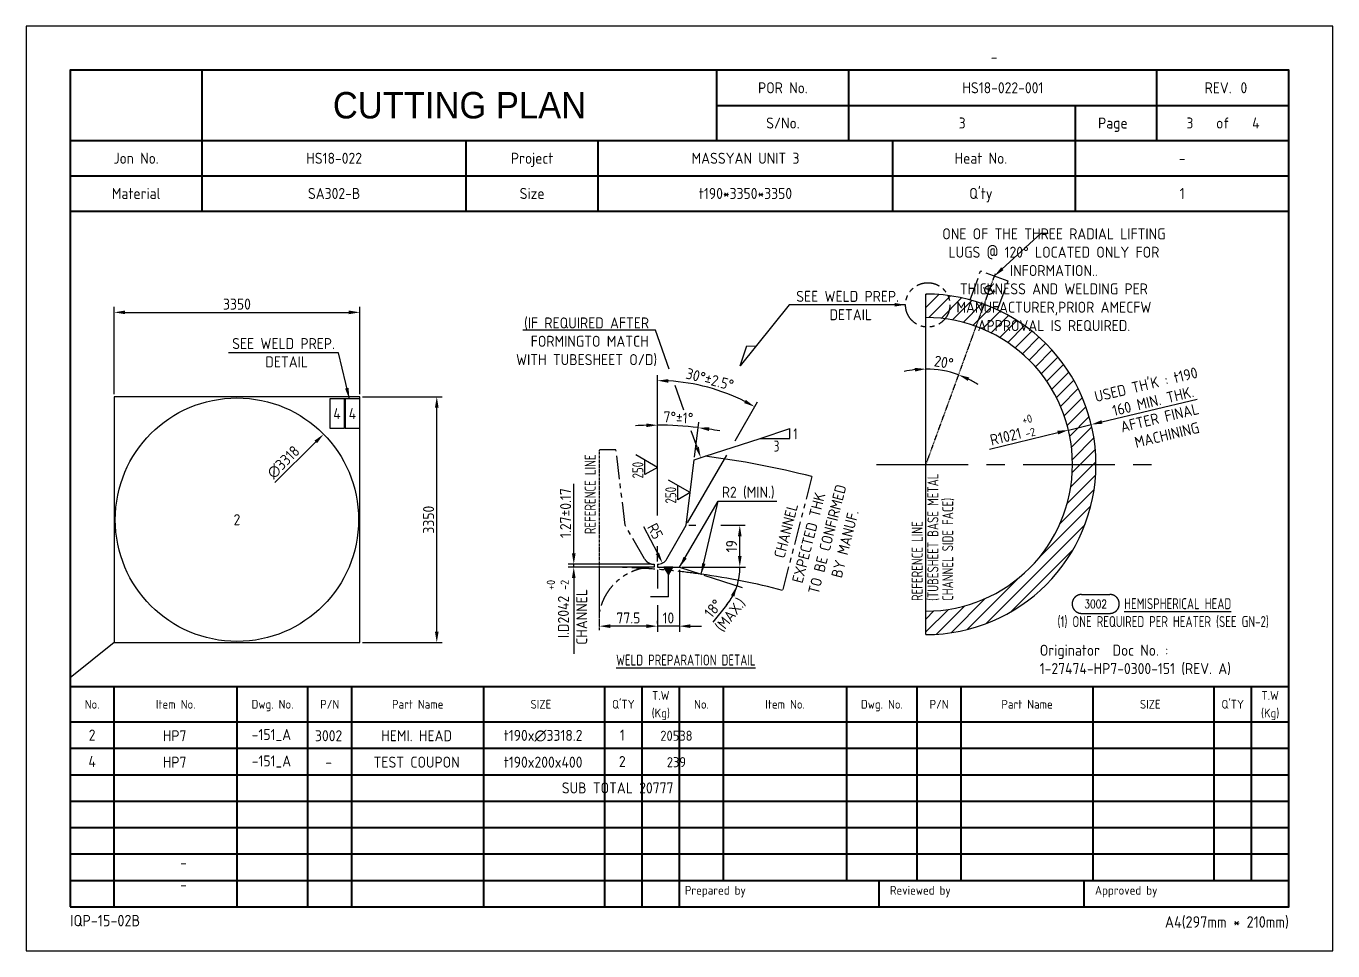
# Model space of a CAD drawing. Header units: millimetres. Extents: x -47360 to 661737, y -45870 to 354580.
# Drawn here: x 40000 to 57820, y 0 to 12600 of the extents above; entities that cross this region are included whole.
import ezdxf
from ezdxf.enums import TextEntityAlignment as Align

# ---------------------------------------------------------------- set-up
doc = ezdxf.new("R2010")
doc.units = ezdxf.units.MM
doc.header["$LTSCALE"] = 10
for name, pattern in [('CENTER', [2, 1.25, -0.25, 0.25, -0.25]), ('CONT', [1, 1, 0]), ('PHANTOM', [63.5, 31.75, -6.35, 6.35, -6.35, 6.35, -6.35])]:
    doc.linetypes.add(name, pattern=pattern)
for name, color, linetype in [('02_1  190xØ3318.2', 7, 'Continuous'), ('04_6  190x400x200', 7, 'Continuous'), ('11', 2, 'Continuous'), ('12', 1, 'CENTER'), ('12_Ejes principales', 1, 'CENTER'), ('13', 4, 'PHANTOM'), ('15', 7, 'Continuous'), ('GEN-ANN', 7, 'CONT'), ('N01_1  190x3290x3290', 3, 'Continuous'), ('N03_1  190x3350x3350', 3, 'Continuous'), ('T', 2, 'Continuous')]:
    doc.layers.add(name, color=color, linetype=linetype)
doc.layers.add('PAGE', color=9, linetype='Continuous', plot=False)
doc.layers.add('TITLE', color=15, linetype='Continuous', lineweight=40)
doc.styles.add('FRACTION', font='romans.shx', dxfattribs={"bigfont": 'FRACTION.shx'})
doc.styles.get("Standard").update_dxf_attribs({"font": 'isocp2.shx', "bigfont": 'whgtxt.shx'})
doc.dimstyles.new('ISO-25', dxfattribs={"dimscale": 60, "dimtxt": 2.5, "dimasz": 2.5, "dimexe": 1.25, "dimexo": 0.625, "dimtad": 1, "dimdec": 0, "dimdsep": 46, "dimtxsty": 'Standard', "dimcen": 2.5, "dimclrt": 2, "dimadec": 0, "dimazin": 0, "dimtfac": 1, "dimtdec": 0, "dimtmove": 0, "dimatfit": 3, "dimfxl": 1, "dimarcsym": 0})
doc.dimstyles.new('ISO-25 x0.1', dxfattribs={"dimscale": 60, "dimtxt": 2.5, "dimasz": 2.5, "dimexe": 1.25, "dimexo": 0.625, "dimtad": 1, "dimdec": 1, "dimlfac": 0.1, "dimdsep": 46, "dimtxsty": 'Standard', "dimcen": 2.5, "dimclrt": 2, "dimadec": 0, "dimazin": 0, "dimtfac": 1, "dimtdec": 1, "dimtmove": 0, "dimatfit": 3, "dimfxl": 1, "dimarcsym": 0})
doc.dimstyles.new('ISO-25 x0.5', dxfattribs={"dimscale": 60, "dimtxt": 2.5, "dimasz": 2.5, "dimexe": 1.25, "dimexo": 0.625, "dimtad": 1, "dimdec": 1, "dimlfac": 0.5, "dimdsep": 46, "dimtxsty": 'Standard', "dimcen": 2.5, "dimclrt": 2, "dimadec": 0, "dimazin": 0, "dimtfac": 1, "dimtdec": 1, "dimtmove": 0, "dimatfit": 3, "dimfxl": 1, "dimarcsym": 0})

# ---------------------------------------------------------------- blocks, each defined once
blk = doc.blocks.new('CP00')
at = {"layer": 'PAGE'}
blk.add_line((20, 70), (10, 62), dxfattribs=at)
blk.add_lwpolyline([(0, 0), (297, 0), (297, 210), (0, 210)], close=True, dxfattribs=at)
at = {"layer": 'TITLE'}
for p, q in [((40, 184), (40, 200)), ((157, 184), (157, 200)), ((10, 184), (287, 184)), ((10, 168), (287, 168)), ((10, 60), (287, 60)), ((148.5, 16), (287, 16))]:
    blk.add_line(p, q, dxfattribs=at)
at = {"layer": 'TITLE', "color": 8}
for p, q in [((187, 184), (187, 200)), ((257, 184), (257, 192)), ((40, 168), (40, 184)), ((130, 168), (130, 184)), ((238.5, 168), (238.5, 184)), ((10, 176), (287, 176)), ((20, 10), (20, 60)), ((48, 10), (48, 60)), ((64, 10), (64, 60)), ((74, 10), (74, 60)), ((104, 10), (104, 60)), ((131.5, 10), (131.5, 60)), ((140, 10), (140, 60)), ((158.5, 16), (158.5, 60)), ((186.5, 16), (186.5, 60)), ((202.5, 16), (202.5, 60)), ((212.5, 16), (212.5, 60)), ((242.5, 16), (242.5, 60)), ((270, 16), (270, 60)), ((278.5, 16), (278.5, 60)), ((10, 52), (287, 52)), ((10, 46), (287, 46)), ((10, 40), (287, 40)), ((10, 34), (287, 34)), ((10, 28), (287, 28)), ((10, 22), (287, 22)), ((10, 16), (148.5, 16)), ((193.8, 16), (193.8, 10)), ((240.4, 16), (240.4, 10))]:
    blk.add_line(p, q, dxfattribs=at)
at = {"layer": 'TITLE', "color": 9}
for p, q in [((257, 192), (257, 200)), ((157, 192), (287, 192)), ((238.5, 184), (238.5, 192)), ((100, 168), (100, 184)), ((197, 168), (197, 184)), ((148.5, 10), (148.5, 60))]:
    blk.add_line(p, q, dxfattribs=at)
at = {"layer": 'TITLE', "color": 15}
blk.add_lwpolyline([(10, 10), (287, 10), (287, 200), (10, 200)], close=True, dxfattribs=at)
at = {"layer": 'PAGE', "color": 2}
blk.add_attdef('ATT_NESTINGPLANNO', text='', height=2.5, dxfattribs=at).set_placement((220, 203), align=Align.MIDDLE_CENTER)
for tag, p in [('ATT_OWNERITEMNO', (35, 7.09)), ('ATT_PARTNAME', (35, 2.09))]:
    blk.add_attdef(tag, text='', height=2.5, dxfattribs=at).set_placement(p, align=Align.MIDDLE_LEFT)
at = {"layer": 'TITLE', "color": 2}
for s, height, p in [('POR No.', 2.5, (172, 196)), ('S/No.', 2.5, (172, 188)), ('Page', 2.5, (247, 188)), ('of', 2.5, (272, 188)), ('Jon No.', 2.5, (25, 180)), ('Project', 2.5, (115, 180)), ('Heat No.', 2.5, (217, 180)), ('-', 2.5, (262.75, 180)), ('Material', 2.5, (25, 172)), ('Size', 2.5, (115, 172)), ("Q'ty", 2.5, (217, 172)), ('No.', 2, (15, 56)), ('Item No.', 2, (34, 56)), ('Dwg. No.', 2, (56, 56)), ('P/N', 2, (69, 56)), ('Part Name', 2, (89, 56)), ('SIZE', 2, (117, 56)), ("Q'TY", 2, (135.75, 56)), ('T.W', 2, (144.25, 58)), ('No.', 2, (153.5, 56)), ('Item No.', 2, (172.5, 56)), ('Dwg. No.', 2, (194.5, 56)), ('P/N', 2, (207.5, 56)), ('Part Name', 2, (227.5, 56)), ('SIZE', 2, (255.5, 56)), ("Q'TY", 2, (274.25, 56)), ('T.W', 2, (282.75, 58)), ('(Kg)', 2, (144.25, 54)), ('(Kg)', 2, (282.75, 54))]:
    blk.add_text(s, height=height, dxfattribs=at).set_placement(p, align=Align.MIDDLE_CENTER)
blk.add_text('REV.', height=2.5, dxfattribs=at).set_placement((274, 196), align=Align.MIDDLE_RIGHT)
blk.add_text('0', height=2.5, dxfattribs=at).set_placement((276, 196), align=Align.MIDDLE_LEFT)
for s, height, p in [('Prepared by', 2, (149.73, 12.75)), ('Reviewed by', 2, (196.33, 12.75)), ('Approved by', 2, (242.93, 12.75)), ('IQP-15-02B', 2.594, (10, 5.57))]:
    blk.add_text(s, height=height, dxfattribs=at).set_placement(p)
blk.add_text('A4(297mm * 210mm)', height=2.5936, dxfattribs=at).set_placement((287, 5.26), align=Align.RIGHT)
at = {"layer": 'TITLE', "color": 3, "insert": (98.5, 192), "char_height": 6, "width": 59.896, "attachment_point": 5}
blk.add_mtext('{\\fHYHeadLine-Medium|b0|i0|c129|p18;CUTTING PLAN}', dxfattribs=at)
at = {"layer": 'TITLE', "color": 2}
for tag, height, p in [('ATT_PORNO', 2.5, (222, 196)), ('ATT_CUTTINGPLANNO', 2.5, (212.75, 188)), ('ATT_PAGENO', 2.5, (264.5, 188)), ('ATT_PAGESUBTOTAL', 2.5, (279.5, 188)), ('ATT_WONO', 2.5, (70, 180)), ('ATT_PROJECT', 2.5, (163.5, 180)), ('ATT_PORWEIGHT', 2, (278.5, 89)), ('ATT_NETWEIGHT', 2, (278.5, 83)), ('ATT_SAVEWEIGHT', 2, (278.5, 77)), ('ATT_SCRAPWEIGHT', 2, (278.5, 71)), ('ATT_CUTTING', 2, (278.5, 65))]:
    blk.add_attdef(tag, text='', height=height, dxfattribs=at).set_placement(p, align=Align.MIDDLE_CENTER)
at = {"layer": 'TITLE', "color": 3}
for tag, p in [('ATT_MATERIAL', (70, 172)), ('ATT_SIZE', (163.5, 172)), ('ATT_QTY', (262.75, 172))]:
    blk.add_attdef(tag, text='', height=2.5, dxfattribs=at).set_placement(p, align=Align.MIDDLE_CENTER)
blk = doc.blocks.new('$PNBR')
at = {"layer": 'GEN-ANN', "color": 7, "linetype": 'CONT'}
for p, q in [((0.125, 0.125), (0.5, 0.125)), ((0.125, -0.125), (0.5, -0.125))]:
    blk.add_line(p, q, dxfattribs=at)
for centre, start, end in [((0.125, 0), 90, 270), ((0.5, 0), 270, 90)]:
    blk.add_arc(centre, 0.125, start, end, dxfattribs=at)
at = {"layer": 'GEN-ANN', "color": 7, "linetype": 'CONT', "style": 'FRACTION'}
blk.add_attdef('PNB', text='', height=0.0938, dxfattribs=at).set_placement((0.313, -0.046), align=Align.CENTER)
blk = doc.blocks.new('*D25')
at = {"color": 0, "lineweight": -2, "transparency": 16777216}
for start, end in [(96.6219, 103.2437), (70.0002, 90), (56.7565, 63.3783)]:
    blk.add_arc((52270, 6629), 1299, start, end, dxfattribs=at)
at = {"color": 0, "transparency": 16777216}
for points in [[(52118, 7944), (52121, 7894), (52270, 7928)], [(52842, 7767), (52861, 7813), (52714, 7850)]]:
    blk.add_solid(points, dxfattribs=at)
at = {"layer": 'Defpoints', "color": 0, "transparency": 16777216}
for p in [(53214, 9225), (52270, 8949), (52569, 7893), (52270, 6629), (52270, 4309)]:
    blk.add_point(p, dxfattribs=at)
at = {"color": 2, "transparency": 16777216, "insert": (52515, 8019), "char_height": 150, "attachment_point": 5, "rotation": 350.0001}
blk.add_mtext('20°', dxfattribs=at)
blk = doc.blocks.new('*D26')
at = {"color": 0, "lineweight": -2, "transparency": 16777216}
blk.add_line((53136, 6838), (54068, 7062), dxfattribs=at)
at = {"color": 0, "transparency": 16777216}
blk.add_solid([(54062, 7086), (54074, 7037), (54214, 7097)], dxfattribs=at)
at = {"layer": 'Defpoints', "color": 0, "transparency": 16777216}
for p in [(54214, 7097), (52270, 6629)]:
    blk.add_point(p, dxfattribs=at)
at = {"color": 2, "transparency": 16777216, "insert": (53358, 7007), "char_height": 150, "attachment_point": 5, "rotation": 13.5163}
blk.add_mtext('R1021', dxfattribs=at)
blk = doc.blocks.new('*D27')
at = {"color": 0, "lineweight": -2, "transparency": 16777216}
for p, q in [((47468, 5417), (47468, 6362)), ((48526, 5267), (47393, 5267)), ((48526, 5229), (47393, 5229)), ((47468, 5229), (47468, 5267)), ((47468, 5079), (47468, 4929))]:
    blk.add_line(p, q, dxfattribs=at)
at = {"color": 0, "transparency": 16777216}
for points in [[(47443, 5417), (47493, 5417), (47468, 5267)], [(47443, 5079), (47493, 5079), (47468, 5229)]]:
    blk.add_solid(points, dxfattribs=at)
at = {"layer": 'Defpoints', "color": 0, "transparency": 16777216}
for p in [(47468, 5267), (48563, 5267), (48563, 5229)]:
    blk.add_point(p, dxfattribs=at)
at = {"color": 2, "transparency": 16777216, "insert": (47356, 5965), "char_height": 150, "attachment_point": 5, "rotation": 90}
blk.add_mtext('{\\A1;1.27%%P0.17}', dxfattribs=at)
blk = doc.blocks.new('*D28')
at = {"color": 0, "lineweight": -2, "transparency": 16777216}
for p, q in [((49039, 5799), (49133, 5799)), ((49474, 5799), (49807, 5799)), ((49732, 5379), (49732, 5649)), ((48943, 5229), (49117, 5229)), ((49342, 5229), (49807, 5229))]:
    blk.add_line(p, q, dxfattribs=at)
at = {"color": 0, "transparency": 16777216}
for points in [[(49707, 5649), (49757, 5649), (49732, 5799)], [(49707, 5379), (49757, 5379), (49732, 5229)]]:
    blk.add_solid(points, dxfattribs=at)
at = {"layer": 'Defpoints', "color": 0, "transparency": 16777216}
for p in [(49002, 5799), (49732, 5799), (48905, 5229)]:
    blk.add_point(p, dxfattribs=at)
at = {"color": 2, "transparency": 16777216, "insert": (49620, 5514), "char_height": 150, "attachment_point": 5, "rotation": 90}
blk.add_mtext('19', dxfattribs=at)
blk = doc.blocks.new('*D29')
at = {"color": 0, "lineweight": -2, "transparency": 16777216}
for p, q in [((48608, 5192), (48608, 4936)), ((48908, 5192), (48908, 4349)), ((48608, 4711), (48608, 4349)), ((48458, 4424), (48308, 4424)), ((48908, 4424), (48608, 4424)), ((49058, 4424), (49208, 4424))]:
    blk.add_line(p, q, dxfattribs=at)
at = {"color": 0, "transparency": 16777216}
for points in [[(48458, 4449), (48458, 4399), (48608, 4424)], [(49058, 4449), (49058, 4399), (48908, 4424)]]:
    blk.add_solid(points, dxfattribs=at)
at = {"layer": 'Defpoints', "color": 0, "transparency": 16777216}
for p in [(48608, 5229), (48908, 5229), (48608, 4424)]:
    blk.add_point(p, dxfattribs=at)
at = {"color": 2, "transparency": 16777216, "insert": (48758, 4536), "char_height": 150, "attachment_point": 5}
blk.add_mtext('10', dxfattribs=at)
blk = doc.blocks.new('*D30')
at = {"color": 0, "lineweight": -2, "transparency": 16777216}
for p, q in [((48608, 5934), (48608, 7238)), ((49116, 6728), (49174, 7204)), ((48608, 5305), (48608, 5516))]:
    blk.add_line(p, q, dxfattribs=at)
for start, end in [(91.8804, 93.7609), (83, 90), (79.2391, 81.1196)]:
    blk.add_arc((48608, 2593), 4571, start, end, dxfattribs=at)
at = {"color": 0, "transparency": 16777216}
for points in [[(48458, 7186), (48459, 7136), (48608, 7163)], [(49310, 7084), (49317, 7133), (49165, 7129)]]:
    blk.add_solid(points, dxfattribs=at)
at = {"layer": 'Defpoints', "color": 0, "transparency": 16777216}
for p in [(48980, 7148), (49111, 6691), (49002, 5799), (48608, 5267), (48608, 5229)]:
    blk.add_point(p, dxfattribs=at)
at = {"color": 2, "transparency": 16777216, "insert": (48894, 7267), "char_height": 150, "attachment_point": 5, "rotation": 356.5}
blk.add_mtext('7°%%P1%%D', dxfattribs=at)
blk = doc.blocks.new('*D31')
at = {"color": 0, "lineweight": -2, "transparency": 16777216}
for p, q in [((48608, 5934), (48608, 7845)), ((49667, 6951), (49972, 7479)), ((49021, 5832), (49554, 6756)), ((48608, 5305), (48608, 5516))]:
    blk.add_line(p, q, dxfattribs=at)
blk.add_arc((48608, 5117), 2653, 63.2405, 86.7595, dxfattribs=at)
at = {"color": 0, "transparency": 16777216}
for points in [[(48758, 7741), (48759, 7790), (48608, 7770)], [(49814, 7508), (49791, 7464), (49935, 7414)]]:
    blk.add_solid(points, dxfattribs=at)
at = {"layer": 'Defpoints', "color": 0, "transparency": 16777216}
for p in [(49516, 7610), (49002, 5799), (48608, 5267), (48608, 5229), (48738, 5342)]:
    blk.add_point(p, dxfattribs=at)
at = {"color": 2, "transparency": 16777216, "insert": (49324, 7788), "char_height": 150, "attachment_point": 5, "rotation": 345}
blk.add_mtext('30°%%P2.5%%D', dxfattribs=at)
blk = doc.blocks.new('*D32')
at = {"color": 0, "lineweight": -2, "transparency": 16777216}
blk.add_line((48418, 5782), (48608, 5417), dxfattribs=at)
at = {"color": 0, "transparency": 16777216}
blk.add_solid([(48630, 5429), (48586, 5406), (48678, 5284)], dxfattribs=at)
at = {"layer": 'Defpoints', "color": 0, "transparency": 16777216}
for p in [(48608, 5417), (48678, 5284)]:
    blk.add_point(p, dxfattribs=at)
at = {"color": 2, "transparency": 16777216, "insert": (48578, 5718), "char_height": 150, "attachment_point": 5, "rotation": 297.6019}
blk.add_mtext('R5', dxfattribs=at)
blk = doc.blocks.new('*D33')
at = {"color": 0, "lineweight": -2, "transparency": 16777216}
for p, q in [((41200, 7587.5), (41200, 8775)), ((44550, 7587.5), (44550, 8775)), ((41350, 8700), (44400, 8700))]:
    blk.add_line(p, q, dxfattribs=at)
at = {"color": 0, "transparency": 16777216}
for points in [[(41350, 8725), (41350, 8675), (41200, 8700)], [(44400, 8725), (44400, 8675), (44550, 8700)]]:
    blk.add_solid(points, dxfattribs=at)
at = {"layer": 'Defpoints', "color": 0, "transparency": 16777216}
for p in [(44550, 8700), (41200, 7550), (44550, 7550)]:
    blk.add_point(p, dxfattribs=at)
at = {"color": 2, "transparency": 16777216, "insert": (42875, 8812.5), "char_height": 150, "attachment_point": 5}
blk.add_mtext('3350', dxfattribs=at)
blk = doc.blocks.new('*D34')
at = {"color": 0, "lineweight": -2, "transparency": 16777216}
for p, q in [((44587.5, 7550), (45675, 7550)), ((45600, 4350), (45600, 7400)), ((44587.5, 4200), (45675, 4200))]:
    blk.add_line(p, q, dxfattribs=at)
at = {"color": 0, "transparency": 16777216}
for points in [[(45575, 7400), (45625, 7400), (45600, 7550)], [(45575, 4350), (45625, 4350), (45600, 4200)]]:
    blk.add_solid(points, dxfattribs=at)
at = {"layer": 'Defpoints', "color": 0, "transparency": 16777216}
for p in [(44550, 7550), (45600, 7550), (44550, 4200)]:
    blk.add_point(p, dxfattribs=at)
at = {"color": 2, "transparency": 16777216, "insert": (45487.5, 5875), "char_height": 150, "attachment_point": 5, "rotation": 90}
blk.add_mtext('3350', dxfattribs=at)
blk = doc.blocks.new('*D35')
at = {"color": 0, "lineweight": -2, "transparency": 16777216}
blk.add_line((43391, 6384), (43950, 6934), dxfattribs=at)
at = {"color": 0, "transparency": 16777216}
blk.add_solid([(43932, 6952), (43967, 6917), (44057, 7040)], dxfattribs=at)
at = {"layer": 'Defpoints', "color": 0, "transparency": 16777216}
for p in [(44057, 7040), (41693, 4710)]:
    blk.add_point(p, dxfattribs=at)
at = {"color": 2, "transparency": 16777216, "insert": (43510, 6659), "char_height": 150, "attachment_point": 5, "rotation": 44.5839}
blk.add_mtext('∅3318', dxfattribs=at)
blk = doc.blocks.new('*D295')
at = {"color": 0, "lineweight": -2, "transparency": 16777216}
for p, q in [((47818, 4461), (47818, 4499)), ((48608, 4461), (48608, 4499)), ((48458, 4424), (47968, 4424))]:
    blk.add_line(p, q, dxfattribs=at)
at = {"color": 0, "transparency": 16777216}
for points in [[(47968, 4449), (47968, 4399), (47818, 4424)], [(48458, 4449), (48458, 4399), (48608, 4424)]]:
    blk.add_solid(points, dxfattribs=at)
at = {"layer": 'Defpoints', "color": 0, "transparency": 16777216}
for p in [(47818, 4424), (47818, 4424), (48608, 4424)]:
    blk.add_point(p, dxfattribs=at)
at = {"color": 2, "transparency": 16777216, "insert": (48213, 4536), "char_height": 150, "attachment_point": 5}
blk.add_mtext('77.5', dxfattribs=at)

msp = doc.modelspace()

# ---------------------------------------------------------------- hatches: boundary and pattern name
at = {"layer": '15', "linetype": 'Continuous'}
h = msp.add_hatch(dxfattribs=at)
h.set_pattern_fill('ANSI31', color=256, scale=1000, style=0)
h.set_pattern_definition([(45, (50205, 689.25), (-88.3883, 88.3883), [])])
h.paths.add_polyline_path([(54589.55, 6629.25), (54269.55, 6629.25, -0.41421356), (52269.55, 4629.25), (52269.55, 4309.25, 0.41421356)])
h.paths.add_polyline_path([(53063.03, 8809.34), (52953.58, 8508.64, -0.31529968), (54269.55, 6629.25), (54589.55, 6629.25, 0.31529968)])
h.paths.add_polyline_path([(53063.03, 8809.34, 0.05496232), (52569, 8929.85, -0.10966948), (52597.4, 8801.92, -0.17129155), (52530.42, 8612.16, -0.05461688), (52953.58, 8508.64)])
h.paths.add_polyline_path([(52569, 8929.85, 0.03236988), (52269.55, 8949.25), (52269.55, 8629.25, -0.03271465), (52530.42, 8612.16, 0.17129155), (52597.4, 8801.92, 0.10966948)])
h.paths.add_polyline_path([(52451.23, 8022.47), (52575.32, 8000.59), (52559.69, 7911.96), (52435.61, 7933.84)], flags=9)
h.paths.add_polyline_path([(54504.18, 7651.25), (55008.37, 7856.26), (55042.28, 7772.89), (54538.08, 7567.87)], flags=9)
h.paths.add_polyline_path([(52839.79, 6974.47), (53595.96, 7281.94), (53629.86, 7198.57), (52873.69, 6891.1)], flags=9)
at = {"layer": '15'}
h = msp.add_hatch(color=256, dxfattribs=at)
h.paths.add_polyline_path([(48758.28, 5121.84), (48758.28, 5229.08), (48696.36, 5229.08)])
h.paths.add_polyline_path([(48758.28, 5121.84), (48758.28, 5229.08), (48820.19, 5229.08)])

# ---------------------------------------------------------------- linework, layer by layer
for p, q in [((49738.74, 7971.63), (49827.54, 8245.32)), ((49827.54, 8245.32), (49951.79, 8237.68)), ((54671.14, 7206.55), (55969.89, 7518.74)), ((54214.15, 7096.7), (54525.29, 7171.49)), ((48945.78, 5229.08), (49809.72, 5229.08)), ((49241.78, 5120.71), (49765.6, 4950.51)), ((47468.48, 4929.08), (47468.48, 4048.6)), ((49551.32, 4709.94), (49362.88, 4476.51))]:
    msp.add_line(p, q)
at = {"elevation": 0}
for points in [[(48770.04, 7924.41), (48580.47, 8455.59), (46771.82, 8455.59)], [(48969.06, 7366.75), (48849.26, 7702.45)], [(49149.56, 6860.99), (49069.58, 7085.12)]]:
    msp.add_lwpolyline(points, dxfattribs=at)
for start, end in [(342, 360), (321.085767, 342), (321.17303, 331.586515)]:
    msp.add_arc((48908.28, 5229.08), 826.45, start, end)
for points in [[(54665.29, 7230.85), (54676.98, 7182.24), (54525.29, 7171.49)], [(49173.11, 6869.4), (49199.98, 6719.72), (49126.02, 6852.59)], [(49612.19, 4845.68), (49658.14, 4825.97), (49694.27, 4973.69)]]:
    msp.add_solid(points)
at = {"layer": '02_1  190xØ3318.2'}
msp.add_circle((42875, 5875), 1659.1, dxfattribs=at)
at = {"layer": '04_6  190x400x200'}
for points in [[(44340, 7520), (44140, 7520), (44140, 7120), (44340, 7120)], [(44550, 7520), (44350, 7520), (44350, 7120), (44550, 7120)]]:
    msp.add_lwpolyline(points, close=True, dxfattribs=at)
at = {"layer": '11', "color": 3}
for p, q in [((52269.55, 4309.25), (52269.55, 8949.25)), ((48608.28, 5267.18), (48608.28, 5229.08)), ((48608.28, 5229.08), (48908.28, 5229.08)), ((48908.28, 5229.08), (49206.11, 5132.3))]:
    msp.add_line(p, q, dxfattribs=at)
at = {"layer": '11', "ltscale": 50}
msp.add_line((48608.28, 5267.18), (48608.28, 5229.08), dxfattribs=at)
at = {"layer": '11', "color": 3, "elevation": 0}
msp.add_lwpolyline([(48738.18, 5342.17), (49001.97, 5799.08), (49111.48, 6690.96), (49259.8, 6739.16)], dxfattribs=at)
at = {"layer": '11', "color": 3}
for centre, radius, start, end in [((52269.55, 6629.25), 2320, 270, 90), ((52269.55, 6629.25), 2000, 270, 90), ((47818.28, -4770.92), 11600, 75.534445, 82.86142), ((48608.28, 5417.17), 150, 270, 330), ((48905.11, 5209.08), 20, 72, 90), ((49210.62, 5151.87), 20, 252, 262.012505), ((47818.28, -4770.92), 10000, 75.534445, 82.022538)]:
    msp.add_arc(centre, radius, start, end, dxfattribs=at)
at = {"layer": '12'}
for p, q in [((53214.49, 9225.5), (52269.55, 6629.25)), ((53216.18, 8975.69), (53054.14, 9034.69)), ((53106.22, 8928.05), (53164.27, 9087.49))]:
    msp.add_line(p, q, dxfattribs=at)
at = {"layer": '12', "ltscale": 3}
msp.add_line((47818.28, 4368.09), (47818.28, 6829.08), dxfattribs=at)
at = {"layer": '12', "ltscale": 2}
msp.add_line((47818.28, 4543.5), (47818.28, 5229.08), dxfattribs=at)
at = {"layer": '12_Ejes principales', "ltscale": 100}
msp.add_line((51597.4, 6629.25), (55367.98, 6629.25), dxfattribs=at)
at = {"layer": '13'}
for p, q in [((52872.11, 8869.64), (53014.9, 9261.82)), ((53390.76, 9124.97), (53014.9, 9261.82)), ((53247.99, 8732.83), (53390.76, 9124.97)), ((50715.93, 6461.33), (50316.25, 4912.06))]:
    msp.add_line(p, q, dxfattribs=at)
at = {"layer": '13', "elevation": 0}
for points in [[(48433.37, 5342.17), (48169.58, 5799.08), (48043.38, 6826.89)], [(48563.28, 5267.18), (48563.28, 5229.08), (48563.28, 5229.08), (48563.28, 5229.08)]]:
    msp.add_lwpolyline(points, dxfattribs=at)
at = {"layer": '13'}
for centre, radius in [((52295.09, 8801.92), 302.31), ((53134.41, 9005.46), 60)]:
    msp.add_circle(centre, radius, dxfattribs=at)
for centre, radius, start, end in [((47818.28, -4770.92), 11600, 88.888067, 90), ((48563.28, 4469.08), 760, 90, 168.597676), ((47818.28, -4770.92), 10000, 82.022538, 90), ((48563.28, 5417.17), 150, 210, 270)]:
    msp.add_arc(centre, radius, start, end, dxfattribs=at)
at = {"layer": '15'}
for p, q in [((49259.8, 6739.16), (50009.27, 6982.68)), ((50009.27, 6982.68), (50412.47, 7117.08)), ((50009.27, 6982.68), (50412.47, 6982.68)), ((50412.47, 6982.68), (50412.47, 7117.08)), ((48608.28, 6586.33), (48313.08, 6756.76)), ((48439.47, 6488.87), (48439.47, 6683.79)), ((48608.28, 6586.33), (48439.47, 6488.87)), ((49056.72, 6245.02), (48761.53, 6415.45)), ((48887.92, 6147.56), (48887.92, 6342.48)), ((49056.72, 6245.02), (48887.92, 6147.56)), ((48758.28, 4823.69), (48758.28, 5229.08)), ((48758.28, 4823.69), (48514.09, 4823.69))]:
    msp.add_line(p, q, dxfattribs=at)
at = {"layer": '15', "elevation": 0}
msp.add_lwpolyline([(48696.36, 5229.08), (48758.28, 5121.84), (48820.19, 5229.08)], close=True, dxfattribs=at)
at = {"layer": 'N01_1  190x3290x3290'}
msp.add_line((44550, 7520), (44150, 7520), dxfattribs=at)
at = {"layer": 'N03_1  190x3350x3350'}
msp.add_lwpolyline([(44550, 4200), (44550, 7550), (41200, 7550), (41200, 4200)], close=True, dxfattribs=at)

# ---------------------------------------------------------------- block references
ref = msp.add_blockref('CP00', (40000, 0), dxfattribs=dict(xscale=60, yscale=60, zscale=60))
ref.add_attrib('ATT_WONO', 'HS18-022', dxfattribs={"layer": 'TITLE', "color": 2, "height": 150}).set_placement((44200, 10800), align=Align.MIDDLE_CENTER)
ref.add_attrib('ATT_PROJECT', 'MASSYAN UNIT 3', dxfattribs={"layer": 'TITLE', "color": 2, "height": 150}).set_placement((49810, 10800), align=Align.MIDDLE_CENTER)
ref.add_attrib('ATT_PORNO', 'HS18-022-001', dxfattribs={"layer": 'TITLE', "color": 2, "height": 150}).set_placement((53320, 11760), align=Align.MIDDLE_CENTER)
ref.add_attrib('ATT_OWNERITEMNO', '-', dxfattribs={"layer": 'PAGE', "color": 2, "height": 150}).set_placement((42100, 1200), align=Align.MIDDLE_LEFT)
ref.add_attrib('ATT_PARTNAME', '-', dxfattribs={"layer": 'PAGE', "color": 2, "height": 150}).set_placement((42100, 900), align=Align.MIDDLE_LEFT)
ref.add_attrib('ATT_MATERIAL', 'SA302-B', dxfattribs={"layer": 'TITLE', "color": 3, "height": 150}).set_placement((44200, 10320), align=Align.MIDDLE_CENTER)
ref.add_attrib('ATT_SIZE', 't190*3350*3350', dxfattribs={"layer": 'TITLE', "color": 3, "height": 150}).set_placement((49810, 10320), align=Align.MIDDLE_CENTER)
ref.add_attrib('ATT_QTY', '1', dxfattribs={"layer": 'TITLE', "color": 3, "height": 150}).set_placement((55765, 10320), align=Align.MIDDLE_CENTER)
ref.add_attrib('ATT_NESTINGPLANNO', '-', dxfattribs={"layer": 'PAGE', "color": 2, "height": 150}).set_placement((53200, 12180), align=Align.MIDDLE_CENTER)
ref.add_attrib('ATT_CUTTINGPLANNO', '3', dxfattribs={"layer": 'TITLE', "color": 2, "height": 150}).set_placement((52765, 11280), align=Align.MIDDLE_CENTER)
ref.add_attrib('ATT_PAGENO', '3', dxfattribs={"layer": 'TITLE', "color": 2, "height": 150}).set_placement((55870, 11280), align=Align.MIDDLE_CENTER)
ref.add_attrib('ATT_PAGESUBTOTAL', '4', dxfattribs={"layer": 'TITLE', "color": 2, "height": 150}).set_placement((56770, 11280), align=Align.MIDDLE_CENTER)
at = {"layer": 'T'}
ref = msp.add_blockref('$PNBR', (54264.42, 4727.18, -66525511.58), dxfattribs=dict(at, xscale=1028.892542170222, yscale=1028.892542170219, zscale=1028.892542170222))
ref.add_attrib('PNB', '3002', dxfattribs={"layer": '11', "color": 2, "linetype": 'CONT', "height": 112.489, "style": 'FRACTION', "width": 0.8}).set_placement((54585.95, 4670.17, -66525511.58), align=Align.CENTER)

# ---------------------------------------------------------------- texts
at = {"color": 2, "width": 0.8}
for s, p in [('3', (50196.19, 6803.02)), ('1', (50463.31, 6970.28))]:
    msp.add_text(s, height=150, dxfattribs=at).set_placement(p)
for s, p in [('REFERENCE LINE', (47767.58, 5678.54)), ('250', (48416.89, 6436.96)), ('(TUBESHEET BASE METAL', (52441.03, 4768.21)), ('250', (48865.34, 6095.65)), ('CHANNEL SIDE FACE)', (52642.74, 4768.21)), ('REFERENCE LINE', (52226.09, 4768.21))]:
    msp.add_text(s, height=150, rotation=90, dxfattribs=at).set_placement(p)
at = {"color": 2, "char_height": 150, "attachment_point": 5}
for s, insert in [('ONE OF THE THREE RADIAL LIFTING\\PLUGS @ 120° LOCATED ONLY FOR\\PINFORMATION..\\PTHICKNESS AND WELDING PER\\PMANUFACTURER,PRIOR AMECFW\\PAPPROVAL IS REQUIRED.', (54015.66, 9144.94)), ('SEE WELD PREP.\\P DETAIL', (51202.44, 8793.17)), ('(IF REQUIRED AFTER\\P FORMINGTO MATCH \\PWITH TUBESHEET O/D)', (47642.95, 8298.84)), ('SEE WELD PREP.\\P DETAIL', (43510, 8150)), ('R2 (MIN.)', (49846.75, 6241.99))]:
    msp.add_mtext(s, dxfattribs=dict(at, insert=insert))
at = {"color": 2, "attachment_point": 5}
for s, insert, char_height, rotation in [("\\A1;USED TH'K : t190", (55271.8, 7715.84), 150, 13.516315), ('\\A1;160 MIN. THK.', (55367.14, 7489.56), 150, 13.516315), ('\\A1;+0\\P-2', (53671.47, 7152.86), 112.5, 13.516315), ('AFTER FINAL\\P MACHINING', (55486.13, 7141.2), 150, 13.516315), ('EXPECTED THK\\P TO BE CONFIRMED\\P BY MANUF.', (50913.93, 5566.89), 150, 75.534445), ('CHANNEL', (50362.34, 5726.36), 150, 75.534445), ('\\A1;+0\\P-2', (47249.5, 4986.22), 112.5, 90), ('I.D2042\\PCHANNEL', (47451.73, 4550.07), 150, 90), ('(MAX.)', (49608.37, 4575.18), 150, 51.085767), ('18°', (49369.57, 4663.89), 150, 51.085767)]:
    msp.add_mtext(s, dxfattribs=dict(at, insert=insert, char_height=char_height, rotation=rotation))
at = {"layer": 'T', "width": 0.8}
for s, p in [('%%UHEMISPHERICAL HEAD', (54973.9, 4655.47, 66525511.58)), ('%%UWELD PREPARATION DETAIL', (48046.01, 3887.59))]:
    msp.add_text(s, height=150, dxfattribs=at).set_placement(p)
msp.add_text('(1) ONE REQUIRED PER HEATER (SEE GN-2)', height=150, dxfattribs=at).set_placement((55506.07, 4486.58, 66525511.58), align=Align.MIDDLE_CENTER)
at = {"layer": 'T', "color": 2, "char_height": 150, "attachment_point": 5}
for s, insert in [('4', (44240, 7320)), ('4', (44450, 7320)), ('2', (42875, 5875)), ('2', (40900, 2940)), ('HP7', (42025, 2931)), ('-151_A', (43345, 2940)), ('3002', (44125, 2931)), ('HEMI. HEAD', (45325, 2931)), ('t190x∅3318.2', (47050, 2931)), ('1', (48130, 2940)), ('{\\H0.91667x;\\C256;20538}', (48868.04, 2931)), ('4', (40900, 2580)), ('HP7', (42025, 2571)), ('-151_A', (43345, 2580)), ('-', (44125, 2571)), ('TEST COUPON', (45325, 2571)), ('t190x200x400', (47050, 2571)), ('2', (48130, 2580)), ('{\\H0.91667x;\\C256;239}', (48868.04, 2571))]:
    msp.add_mtext(s, dxfattribs=dict(at, insert=insert))
at = {"layer": 'T', "insert": (53822.97, 4171.2), "char_height": 150, "width": 3165.0138, "attachment_point": 1}
msp.add_mtext('Originator  Doc No. : \\P1-27474-HP7-0300-151 (REV. A)', dxfattribs=at)
at = {"layer": 'T', "color": 3, "insert": (48066.15, 2220), "char_height": 150, "attachment_point": 5}
msp.add_mtext('SUB TOTAL 20777', dxfattribs=at)

# ---------------------------------------------------------------- dimensions: what is measured, and where the dimension line sits
dim = msp.add_angular_dim_2l(base=(52569.02, 7892.85), line1=((53214.49, 9225.5), (52269.55, 6629.25)), line2=((52269.55, 4309.25), (52269.55, 8949.25)), dimstyle='ISO-25')
dim.commit()
dim.dimension.update_dxf_attribs({"geometry": '*D25', "text_midpoint": (52514.58, 8018.93)})
dim = msp.add_linear_dim(base=(44550, 8700), p1=(41200, 7550), p2=(44550, 7550), dimstyle='ISO-25')
dim.commit()
dim.dimension.update_dxf_attribs({"geometry": '*D33', "text_midpoint": (42875, 8812.5)})
for base, line1, text, picture, middle in [((49515.5, 7609.77), ((48738.18, 5342.17), (49001.97, 5799.08)), '<>%%P2.5%%D', '*D31', (49323.93, 7788.04)), ((48980.13, 7148.14), ((49001.97, 5799.08), (49111.48, 6690.96)), '<>%%P1%%D', '*D30', (48894.17, 7267.06))]:
    dim = msp.add_angular_dim_2l(base=base, line1=line1, line2=((48608.28, 5267.18), (48608.28, 5229.08)), text=text, dimstyle='ISO-25 x0.1')
    dim.commit()
    dim.dimension.update_dxf_attribs({"geometry": picture, "text_midpoint": middle})
dim = msp.add_linear_dim(base=(45600, 7550), p1=(44550, 4200), p2=(44550, 7550), angle=90, dimstyle='ISO-25')
dim.commit()
dim.dimension.update_dxf_attribs({"geometry": '*D34', "text_midpoint": (45487.5, 5875)})
for center, mpoint, text, dimstyle, picture, middle in [((52269.55, 6629.25), (54214.15, 7096.7), 'R1021', 'ISO-25 x0.5', '*D26', (53383.9, 6897.12)), ((48608.28, 5417.17), (48677.77, 5284.25), 'R5', 'ISO-25 x0.1', '*D32', (48478.26, 5665.85))]:
    dim = msp.add_radius_dim(center=center, mpoint=mpoint, text=text, dimstyle=dimstyle)
    dim.commit()
    dim.dimension.update_dxf_attribs({"geometry": picture, "text_midpoint": middle, "dimtype": 164})
dim = msp.add_diameter_dim_2p(p1=(41693.35, 4710.39), p2=(44056.65, 7039.61), dimstyle='ISO-25')
dim.commit()
dim.dimension.update_dxf_attribs({"geometry": '*D35', "text_midpoint": (43588.72, 6578.42), "dimtype": 163})
dim = msp.add_linear_dim(base=(47468.48, 5267.18), p1=(48563.28, 5229.08), p2=(48563.28, 5267.18), angle=90, text='{\\A1;1.27%%P0.17}', dimstyle='ISO-25 x0.1')
dim.commit()
dim.dimension.update_dxf_attribs({"geometry": '*D27', "text_midpoint": (47468.48, 5964.68), "dimtype": 160})
dim = msp.add_linear_dim(base=(49732.31, 5799.08), p1=(48905.11, 5229.08), p2=(49001.97, 5799.08), angle=90, text='19', dimstyle='ISO-25 x0.1')
dim.commit()
dim.dimension.update_dxf_attribs({"geometry": '*D28', "text_midpoint": (49619.81, 5514.08)})
for base, p1, p2, text, picture, middle in [((48608.28, 4423.87), (48908.28, 5229.08), (48608.28, 5229.08), '10', '*D29', (48758.28, 4536.37)), ((47818.28, 4423.87), (48608.28, 4423.87), (47818.28, 4423.87), '77.5', '*D295', (48213.28, 4536.37))]:
    dim = msp.add_linear_dim(base=base, p1=p1, p2=p2, text=text, dimstyle='ISO-25 x0.1')
    dim.commit()
    dim.dimension.update_dxf_attribs({"geometry": picture, "text_midpoint": middle})

# ---------------------------------------------------------------- leaders
for points, dimstyle in [([(53202.83, 9193.39), (53843.29, 9780.76), (53939.37, 9780.76)], 'ISO-25 x0.5'), ([(51992.78, 8803.45), (50404.87, 8803.45), (49738.74, 7971.63)], 'ISO-25 x0.1'), ([(44407.72, 7520), (44260, 8150), (42760, 8150)], 'ISO-25'), ([(48911.29, 5228.1), (49438.78, 6129.49), (50236.59, 6129.49)], 'ISO-25 x0.1'), ([(49206.94, 5132.21), (49438.78, 6129.49)], 'ISO-25 x0.1')]:
    msp.add_leader(points, dimstyle=dimstyle, override={"dimgap": 0.625, "dimtad": 0})

doc.saveas('drawing.dxf')
